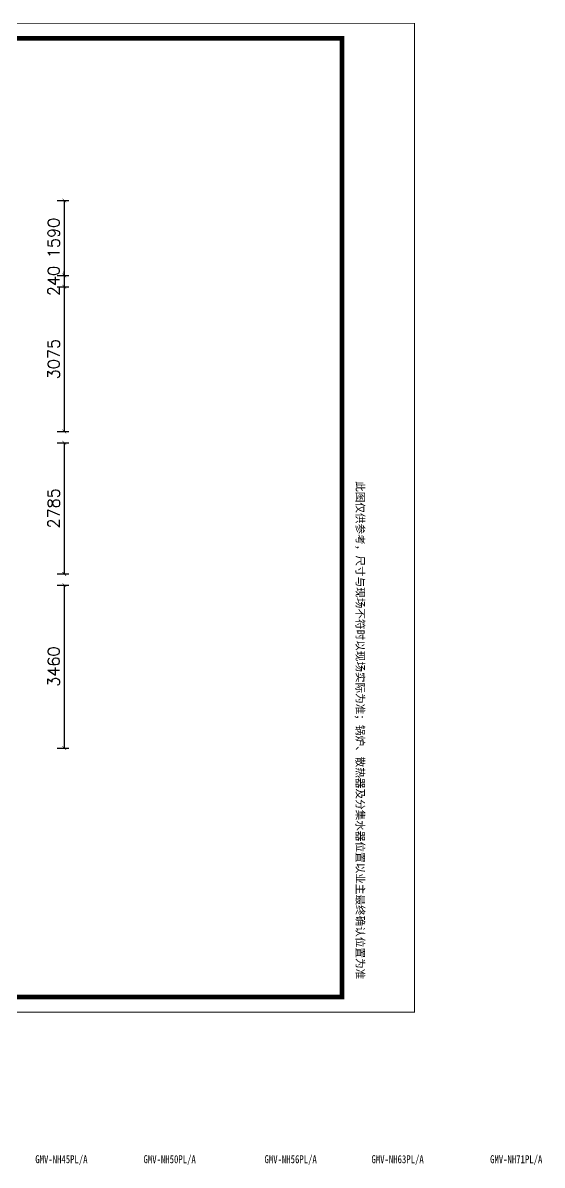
# Model space of a CAD drawing. Header units: millimetres. Extents: x -5096 to 255006, y -2833 to 77941.
# Drawn here: x 33240 to 44275, y 21309 to 45569 of the extents above; entities that cross this region are included whole.
import ezdxf

# ---------------------------------------------------------------- set-up
doc = ezdxf.new("R2010")
doc.units = ezdxf.units.MM
doc.layers.add('填充', color=7, linetype='Continuous', lineweight=9)
doc.styles.add('-宋体', font='', dxfattribs={"width": 0.8})
doc.styles.get("Standard").update_dxf_attribs({"font": 'txt', "bigfont": 'gbcbig.shx'})
doc.styles.get('-宋体').set_extended_font_data('SimSun')
doc.dimstyles.get("Standard").update_dxf_attribs({"dimscale": 100, "dimtxt": 3.5, "dimasz": 1, "dimexe": 2.5, "dimexo": 3, "dimgap": 1.5, "dimtad": 1, "dimdec": 0, "dimzin": 0, "dimdsep": 46, "dimtxsty": 'Standard', "dimblk": 'ARCHTICK', "dimcen": 0.09, "dimadec": 0, "dimazin": 0, "dimtfac": 1, "dimtdec": 0, "dimtix": 1, "dimtmove": 2, "dimatfit": 3, "dimfxl": 0, "dimtolj": 1, "dimtzin": 0, "dimarcsym": 0})

# ---------------------------------------------------------------- blocks, each defined once
blk = doc.blocks.new('_ArchTick')
at = {"color": 0, "linetype": 'ByBlock', "const_width": 0.15}
blk.add_lwpolyline([(-0.5, -0.5), (0.5, 0.5)], dxfattribs=at)
blk = doc.blocks.new('*D35')
at = {"color": 8, "lineweight": -2}
for p, q in [((33972, 41796), (34221, 41796)), ((34121, 41796), (34121, 40206)), ((33972, 40206), (34221, 40206))]:
    blk.add_line(p, q, dxfattribs=at)
at = {"layer": 'Defpoints', "color": 0}
for p in [(33772, 41796), (33772, 40206), (34121, 40206)]:
    blk.add_point(p, dxfattribs=at)
at = {"color": 8, "lineweight": -2, "xscale": 80, "yscale": 80, "zscale": 80}
for p, rotation in [((34121, 41796), 90), ((34121, 40206), 270)]:
    blk.add_blockref('_ArchTick', p, dxfattribs=dict(at, rotation=rotation))
at = {"color": 3, "insert": (33896, 41001), "char_height": 250, "attachment_point": 5, "rotation": 90}
blk.add_mtext('1590', dxfattribs=at)
blk = doc.blocks.new('*D36')
at = {"color": 8, "lineweight": -2}
for p, q in [((34121, 40206), (34121, 40286)), ((33972, 40206), (34221, 40206)), ((34121, 40206), (34121, 39966)), ((33972, 39966), (34221, 39966)), ((34121, 39966), (34121, 39886))]:
    blk.add_line(p, q, dxfattribs=at)
at = {"layer": 'Defpoints', "color": 0}
for p in [(33772, 40206), (33772, 39966), (34121, 39966)]:
    blk.add_point(p, dxfattribs=at)
at = {"color": 8, "lineweight": -2, "xscale": 80, "yscale": 80, "zscale": 80}
for p, rotation in [((34121, 40206), 270), ((34121, 39966), 90)]:
    blk.add_blockref('_ArchTick', p, dxfattribs=dict(at, rotation=rotation))
at = {"color": 3, "insert": (33896, 40086), "char_height": 250, "attachment_point": 5, "rotation": 90}
blk.add_mtext('240', dxfattribs=at)
blk = doc.blocks.new('*D37')
at = {"color": 8, "lineweight": -2}
for p, q in [((33972, 39966), (34221, 39966)), ((34121, 39966), (34121, 36891)), ((33972, 36891), (34221, 36891))]:
    blk.add_line(p, q, dxfattribs=at)
at = {"layer": 'Defpoints', "color": 0}
for p in [(33772, 39966), (33772, 36891), (34121, 36891)]:
    blk.add_point(p, dxfattribs=at)
at = {"color": 8, "lineweight": -2, "xscale": 80, "yscale": 80, "zscale": 80}
for p, rotation in [((34121, 39966), 90), ((34121, 36891), 270)]:
    blk.add_blockref('_ArchTick', p, dxfattribs=dict(at, rotation=rotation))
at = {"color": 3, "insert": (33896, 38428), "char_height": 250, "attachment_point": 5, "rotation": 90}
blk.add_mtext('3075', dxfattribs=at)
blk = doc.blocks.new('*D38')
at = {"color": 8, "lineweight": -2}
for p, q in [((33972, 36651), (34221, 36651)), ((34121, 36651), (34121, 33866)), ((33972, 33866), (34221, 33866))]:
    blk.add_line(p, q, dxfattribs=at)
at = {"layer": 'Defpoints', "color": 0}
for p in [(33772, 36651), (33772, 33866), (34121, 33866)]:
    blk.add_point(p, dxfattribs=at)
at = {"color": 8, "lineweight": -2, "xscale": 80, "yscale": 80, "zscale": 80}
for p, rotation in [((34121, 36651), 90), ((34121, 33866), 270)]:
    blk.add_blockref('_ArchTick', p, dxfattribs=dict(at, rotation=rotation))
at = {"color": 3, "insert": (33896, 35258), "char_height": 250, "attachment_point": 5, "rotation": 90}
blk.add_mtext('2785', dxfattribs=at)
blk = doc.blocks.new('*D39')
at = {"color": 8, "lineweight": -2}
for p, q in [((33972, 33626), (34221, 33626)), ((34121, 33626), (34121, 30166)), ((33972, 30166), (34221, 30166))]:
    blk.add_line(p, q, dxfattribs=at)
at = {"layer": 'Defpoints', "color": 0}
for p in [(33772, 33626), (33772, 30166), (34121, 30166)]:
    blk.add_point(p, dxfattribs=at)
at = {"color": 8, "lineweight": -2, "xscale": 80, "yscale": 80, "zscale": 80}
for p, rotation in [((34121, 33626), 90), ((34121, 30166), 270)]:
    blk.add_blockref('_ArchTick', p, dxfattribs=dict(at, rotation=rotation))
at = {"color": 3, "insert": (33896, 31896), "char_height": 250, "attachment_point": 5, "rotation": 90}
blk.add_mtext('3460', dxfattribs=at)

msp = doc.modelspace()

# ---------------------------------------------------------------- linework, layer by layer
at = {"color": 0, "const_width": 100}
msp.add_lwpolyline([(40020.5, 45241.8), (40020.5, 24877.9), (12365.1, 24877.9), (12365.1, 45241.8), (40020.5, 45241.8)], dxfattribs=at)
at = {"layer": '填充', "color": 0, "const_width": 19.1}
msp.add_lwpolyline([(11865.1, 45559.9), (41565.1, 45559.9), (41565.1, 24559.9), (11865.1, 24559.9)], close=True, dxfattribs=at)

# ---------------------------------------------------------------- texts
at = {"color": 0, "char_height": 170, "width": 1996.084, "attachment_point": 1, "style": '-宋体'}
for s, insert in [('GMV-NH45PL/A', (33504.9, 21520)), ('GMV-NH50PL/A', (35805.2, 21520)), ('GMV-NH56PL/A', (38376.1, 21520)), ('GMV-NH63PL/A', (40648.4, 21520)), ('GMV-NH71PL/A', (43169.1, 21520))]:
    msp.add_mtext(s, dxfattribs=dict(at, insert=insert))
at = {"layer": '填充', "color": 0, "insert": (40491.2, 35834.7), "char_height": 165, "width": 12285.642, "attachment_point": 1, "rotation": 270, "style": '-宋体'}
msp.add_mtext('{\\fSimSun|b0|i0|c134|p2;\\W1;此图仅供参考，尺寸与现场不符时以现场实际为准；锅炉、散热器及分集水器位置以业主最终确认位置为准}', dxfattribs=at)

# ---------------------------------------------------------------- dimensions: what is measured, and where the dimension line sits
for base, p1, p2, picture, middle in [((34120.8, 40205.8), (33772, 41795.8), (33772, 40205.8), '*D35', (33895.8, 41000.8)), ((34120.8, 39965.8), (33772, 40205.8), (33772, 39965.8), '*D36', (33895.8, 40085.8)), ((34120.8, 36890.8), (33772, 39965.8), (33772, 36890.8), '*D37', (33895.8, 38428.3)), ((34120.8, 33865.8), (33772, 36650.8), (33772, 33865.8), '*D38', (33895.8, 35258.3)), ((34120.8, 30165.8), (33772, 33625.8), (33772, 30165.8), '*D39', (33895.8, 31895.8))]:
    dim = msp.add_linear_dim(base=base, p1=p1, p2=p2, angle=90, dimstyle='Standard', override={"dimtxt": 2.5, "dimasz": 0.8, "dimexe": 1, "dimexo": 2, "dimgap": 1, "dimzin": 8, "dimdsep": 44, "dimcen": 0, "dimclrd": 8, "dimclre": 8, "dimclrt": 3, "dimfxl": 3, "dimtolj": 0, "dimtzin": 8})
    dim.commit()
    dim.dimension.update_dxf_attribs({"geometry": picture, "text_midpoint": middle})

doc.saveas('drawing.dxf')
